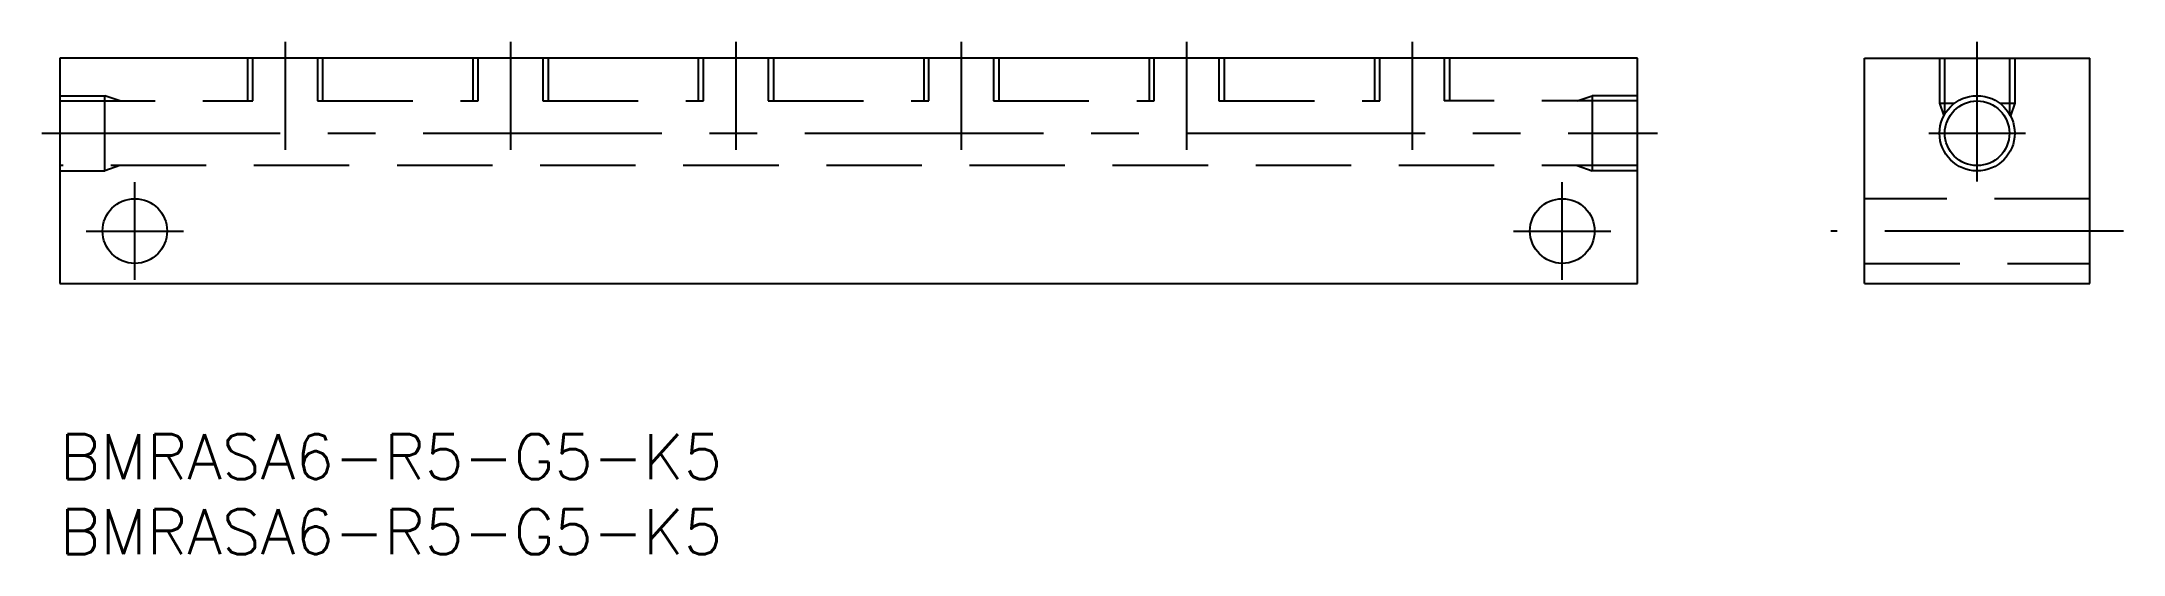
# Model space of a CAD drawing. Extents: x -1 to 137, y -8 to 26.
import ezdxf

# ---------------------------------------------------------------- set-up
doc = ezdxf.new("R2010")
doc.units = 0
doc.header["$LTSCALE"] = 0.5
doc.linetypes.add('CENTER', pattern=[50.8, 31.75, -6.35, 6.35, -6.35])
doc.linetypes.add('DASHED', pattern=[19.05, 12.7, -6.35])
for name, color, linetype in [('MSM_CENTER', 1, 'CENTER'), ('MSM_CONTINUOUS', 7, 'CONTINUOUS'), ('MSM_DASHED', 4, 'DASHED'), ('MSM_NARROW', 5, 'CONTINUOUS'), ('MSM_PART_NUMBER', 7, 'CONTINUOUS')]:
    doc.layers.add(name, color=color, linetype=linetype)
doc.styles.get("Standard").update_dxf_attribs({"font": 'txt.shx', "height": 2, "bigfont": 'bigfont.shx'})

# ---------------------------------------------------------------- blocks, each defined once
blk = doc.blocks.new('*U7')
at = {"layer": 'MSM_PART_NUMBER'}
blk.add_text('BMRASA6-R5-G5-K5', height=3, dxfattribs=at).set_placement((0, -3))
blk = doc.blocks.new('*U8')
at = {"layer": 'MSM_PART_NUMBER'}
blk.add_text('BMRASA6-R5-G5-K5', height=3, dxfattribs=at).set_placement((0, -8))

msp = doc.modelspace()

# ---------------------------------------------------------------- linework, layer by layer
at = {"layer": 'MSM_CENTER'}
for p, q in [((15, 26.09), (15, 18.91)), ((30, 26.09), (30, 18.91)), ((45, 26.09), (45, 18.91)), ((60, 26.09), (60, 18.91)), ((75, 26.09), (75, 18.91)), ((90, 26.09), (90, 18.91)), ((127.61, 16.79), (127.61, 26.09)), ((-1.2, 20), (106.33, 20)), ((124.39, 20), (130.82, 20)), ((5, 10.26), (5, 16.74)), ((100, 10.26), (100, 16.74)), ((1.76, 13.5), (8.24, 13.5)), ((96.76, 13.5), (103.24, 13.5)), ((137.34, 13.5), (117.87, 13.5))]:
    msp.add_line(p, q, dxfattribs=at)
at = {"layer": 'MSM_CONTINUOUS'}
for p, q in [((0, 25), (0, 10)), ((105, 25), (0, 25)), ((105, 10), (105, 25)), ((120.11, 10), (120.11, 25)), ((120.11, 25), (135.11, 25)), ((135.11, 10), (135.11, 25)), ((0, 10), (105, 10)), ((120.11, 10), (135.11, 10))]:
    msp.add_line(p, q, dxfattribs=at)
for centre in [(127.61, 20), (5, 13.5), (100, 13.5)]:
    msp.add_circle(centre, 2.15, dxfattribs=at)
at = {"layer": 'MSM_DASHED'}
for p, q in [((12.5, 25), (12.5, 22.15)), ((12.85, 22.15), (12.85, 25)), ((17.15, 25), (17.15, 22.15)), ((17.5, 25), (17.5, 22.15)), ((27.5, 25), (27.5, 22.15)), ((27.85, 22.15), (27.85, 25)), ((32.15, 25), (32.15, 22.15)), ((32.5, 25), (32.5, 22.15)), ((42.5, 25), (42.5, 22.15)), ((42.85, 22.15), (42.85, 25)), ((47.15, 25), (47.15, 22.15)), ((47.5, 25), (47.5, 22.15)), ((57.5, 25), (57.5, 22.15)), ((57.85, 22.15), (57.85, 25)), ((62.15, 25), (62.15, 22.15)), ((62.5, 25), (62.5, 22.15)), ((72.5, 25), (72.5, 22.15)), ((72.85, 22.15), (72.85, 25)), ((77.15, 25), (77.15, 22.15)), ((77.5, 25), (77.5, 22.15)), ((87.5, 25), (87.5, 22.15)), ((87.85, 22.15), (87.85, 25)), ((92.15, 25), (92.15, 22.15)), ((92.5, 25), (92.5, 22.15)), ((125.11, 25), (125.11, 22)), ((125.46, 21.28), (125.46, 25)), ((129.76, 25), (129.76, 21.28)), ((130.11, 25), (130.11, 22)), ((0, 22.5), (3, 22.5)), ((3, 17.5), (3, 22.5)), ((4, 22.15), (3, 22.5)), ((101, 22.15), (102, 22.5)), ((105, 22.5), (102, 22.5)), ((102, 22.5), (102, 17.5)), ((0, 22.15), (12.85, 22.15)), ((17.15, 22.15), (27.85, 22.15)), ((32.15, 22.15), (42.85, 22.15)), ((47.15, 22.15), (57.85, 22.15)), ((62.15, 22.15), (72.85, 22.15)), ((77.15, 22.15), (87.85, 22.15)), ((105, 22.15), (92.15, 22.15)), ((125.11, 22), (125.4, 21.17)), ((125.11, 22), (126.11, 22)), ((129.11, 22), (130.11, 22)), ((130.11, 22), (129.82, 21.17)), ((105, 17.85), (0, 17.85)), ((0, 17.5), (3, 17.5)), ((4, 17.85), (3, 17.5)), ((101, 17.85), (102, 17.5)), ((105, 17.5), (102, 17.5)), ((135.11, 15.65), (120.11, 15.65)), ((120.11, 11.35), (135.11, 11.35))]:
    msp.add_line(p, q, dxfattribs=at)
at = {"layer": 'MSM_NARROW'}
msp.add_circle((127.61, 20), 2.5, dxfattribs=at)

# ---------------------------------------------------------------- block references
at = {"layer": 'MSM_CONTINUOUS'}
for name in ['*U7', '*U8']:
    msp.add_blockref(name, (0, 0), dxfattribs=at)

doc.saveas('drawing.dxf')
